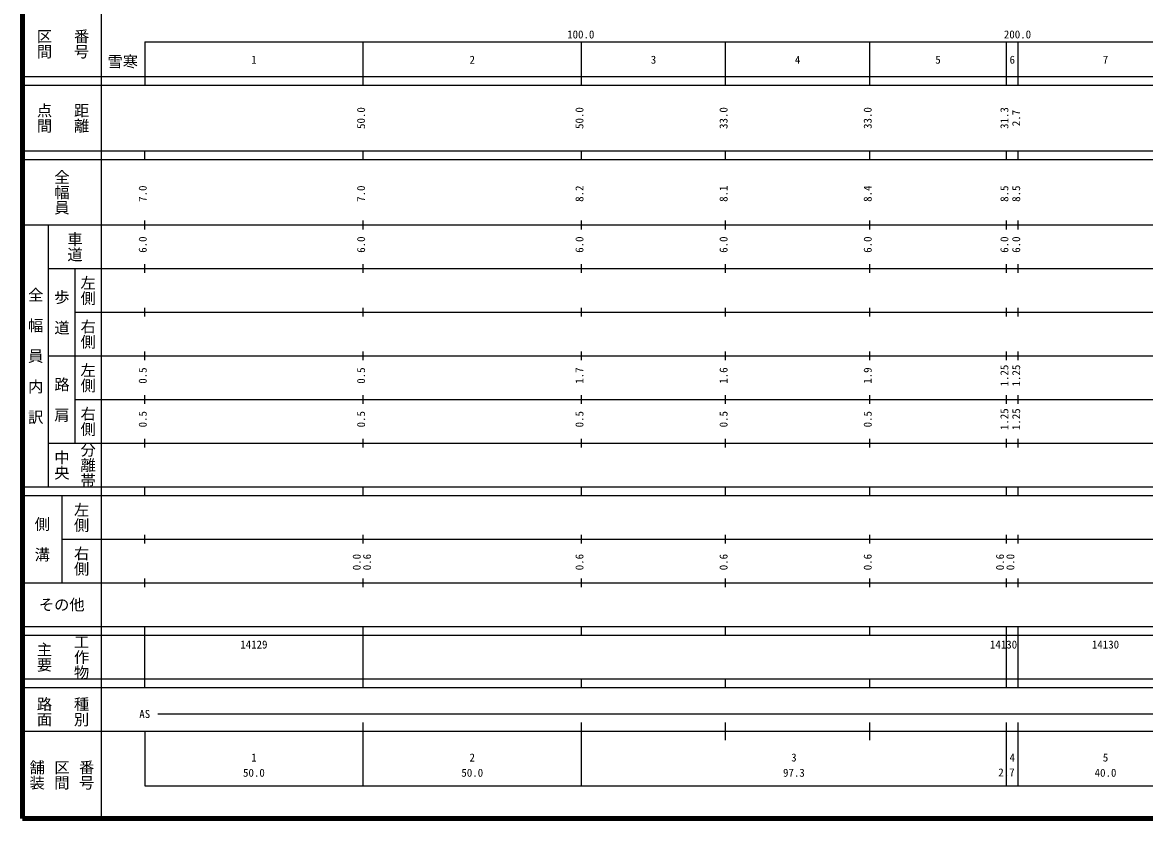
# Model space of a CAD drawing. Units: millimetres on the paper, enlarged 1000 times. Extents: x 40000 to 680000, y 20000 to 380000.
# Drawn here: x 40000 to 296939, y 20000 to 202409 of the extents above; entities that cross this region are included whole.
import ezdxf
from ezdxf.enums import TextEntityAlignment as Align

# ---------------------------------------------------------------- set-up
doc = ezdxf.new("R2010")
doc.units = ezdxf.units.MM
doc.header["$LTSCALE"] = 1000
doc.layers.add('M-TTL', color=2, linetype='Continuous', lineweight=140)
doc.layers.add('M-TTL-BAND', color=7, linetype='Continuous', lineweight=25)
doc.layers.add('M-TTL-TXT', color=7, linetype='Continuous')
doc.styles.add('@ＭＳ ゴシック', font='')
doc.styles.add('ＭＳ ゴシック', font='')
doc.styles.get('@ＭＳ ゴシック').set_extended_font_data('@MS Gothic')
doc.styles.get('ＭＳ ゴシック').set_extended_font_data('MS Gothic')

msp = doc.modelspace()

# ---------------------------------------------------------------- linework, layer by layer
at = {"layer": 'M-TTL'}
for p, q in [((40000, 380000), (40000, 20000)), ((40000, 20000), (680000, 20000))]:
    msp.add_line(p, q, dxfattribs=at)
at = {"layer": 'M-TTL-BAND'}
for p, q in [((58000, 370000), (58000, 20000)), ((68000, 198000), (579000, 198000)), ((68000, 198000), (68000, 188000)), ((118000, 188000), (118000, 198000)), ((168000, 188000), (168000, 198000)), ((201000, 188000), (201000, 198000)), ((234000, 188000), (234000, 198000)), ((265300, 188000), (265300, 198000)), ((268000, 188000), (268000, 198000)), ((40000, 190000), (579000, 190000)), ((40000, 188000), (579000, 188000)), ((40000, 173000), (579000, 173000)), ((68000, 171000), (68000, 173000)), ((118000, 171000), (118000, 173000)), ((168000, 171000), (168000, 173000)), ((201000, 171000), (201000, 173000)), ((234000, 171000), (234000, 173000)), ((265300, 171000), (265300, 173000)), ((268000, 171000), (268000, 173000)), ((40000, 171000), (579000, 171000)), ((68000, 155000), (68000, 157000)), ((118000, 155000), (118000, 157000)), ((168000, 155000), (168000, 157000)), ((201000, 155000), (201000, 157000)), ((234000, 155000), (234000, 157000)), ((265300, 155000), (265300, 157000)), ((268000, 155000), (268000, 157000)), ((40000, 156000), (579000, 156000)), ((46000, 96000), (46000, 156000)), ((68000, 145000), (68000, 147000)), ((118000, 145000), (118000, 147000)), ((168000, 145000), (168000, 147000)), ((201000, 145000), (201000, 147000)), ((234000, 145000), (234000, 147000)), ((265300, 145000), (265300, 147000)), ((268000, 145000), (268000, 147000)), ((46000, 146000), (579000, 146000)), ((52000, 146000), (52000, 106000)), ((68000, 135000), (68000, 137000)), ((118000, 135000), (118000, 137000)), ((168000, 135000), (168000, 137000)), ((201000, 135000), (201000, 137000)), ((234000, 135000), (234000, 137000)), ((265300, 135000), (265300, 137000)), ((268000, 135000), (268000, 137000)), ((52000, 136000), (579000, 136000)), ((46000, 126000), (579000, 126000)), ((68000, 125000), (68000, 127000)), ((118000, 125000), (118000, 127000)), ((168000, 125000), (168000, 127000)), ((201000, 125000), (201000, 127000)), ((234000, 125000), (234000, 127000)), ((265300, 125000), (265300, 127000)), ((268000, 125000), (268000, 127000)), ((52000, 116000), (579000, 116000)), ((68000, 115000), (68000, 117000)), ((118000, 115000), (118000, 117000)), ((168000, 115000), (168000, 117000)), ((201000, 115000), (201000, 117000)), ((234000, 115000), (234000, 117000)), ((265300, 115000), (265300, 117000)), ((268000, 115000), (268000, 117000)), ((46000, 106000), (579000, 106000)), ((68000, 105000), (68000, 107000)), ((118000, 105000), (118000, 107000)), ((168000, 105000), (168000, 107000)), ((201000, 105000), (201000, 107000)), ((234000, 105000), (234000, 107000)), ((265300, 105000), (265300, 107000)), ((268000, 105000), (268000, 107000)), ((40000, 96000), (579000, 96000)), ((68000, 94000), (68000, 96000)), ((118000, 94000), (118000, 96000)), ((168000, 94000), (168000, 96000)), ((201000, 94000), (201000, 96000)), ((234000, 94000), (234000, 96000)), ((265300, 94000), (265300, 96000)), ((268000, 94000), (268000, 96000)), ((40000, 94000), (579000, 94000)), ((49000, 94000), (49000, 74000)), ((68000, 83000), (68000, 85000)), ((118000, 83000), (118000, 85000)), ((168000, 83000), (168000, 85000)), ((201000, 83000), (201000, 85000)), ((234000, 83000), (234000, 85000)), ((265300, 83000), (265300, 85000)), ((268000, 83000), (268000, 85000)), ((49000, 84000), (579000, 84000)), ((68000, 73000), (68000, 75000)), ((118000, 73000), (118000, 75000)), ((168000, 73000), (168000, 75000)), ((201000, 73000), (201000, 75000)), ((234000, 73000), (234000, 75000)), ((265300, 73000), (265300, 75000)), ((268000, 73000), (268000, 75000)), ((40000, 74000), (579000, 74000)), ((40000, 64000), (579000, 64000)), ((40000, 62000), (579000, 62000)), ((68000, 62000), (68000, 64000)), ((68000, 52000), (68000, 62000)), ((118000, 62000), (118000, 64000)), ((118000, 52000), (118000, 62000)), ((168000, 62000), (168000, 64000)), ((201000, 62000), (201000, 64000)), ((234000, 62000), (234000, 64000)), ((265300, 62000), (265300, 64000)), ((265300, 52000), (265300, 62000)), ((268000, 62000), (268000, 64000)), ((268000, 52000), (268000, 62000)), ((268000, 52000), (268000, 62000)), ((40000, 52000), (579000, 52000)), ((68000, 50000), (68000, 52000)), ((118000, 50000), (118000, 52000)), ((168000, 50000), (168000, 52000)), ((201000, 50000), (201000, 52000)), ((234000, 50000), (234000, 52000)), ((265300, 50000), (265300, 52000)), ((268000, 50000), (268000, 52000)), ((40000, 50000), (579000, 50000)), ((71000, 44000), (565000, 44000)), ((118000, 27500), (118000, 42000)), ((168000, 27500), (168000, 42000)), ((201000, 38000), (201000, 42000)), ((234000, 38000), (234000, 42000)), ((265300, 27500), (265300, 42000)), ((268000, 27500), (268000, 42000)), ((40000, 40000), (579000, 40000)), ((68000, 40000), (68000, 27500)), ((68000, 27500), (579000, 27500))]:
    msp.add_line(p, q, dxfattribs=at)

# ---------------------------------------------------------------- texts
at = {"layer": 'M-TTL-BAND', "style": '@ＭＳ ゴシック'}
for s, p in [('区間', (45000, 197500)), ('番号', (53500, 197500)), ('点間', (45000, 180500)), ('距離', (53500, 180500)), ('全幅員', (49000, 163500)), ('車道', (52000, 151000)), ('左側', (55000, 141000)), ('全\u3000幅\u3000員\u3000内\u3000訳', (43000, 126000)), ('歩\u3000道', (49000, 136000)), ('右側', (55000, 131000)), ('左側', (55000, 121000)), ('路\u3000肩', (49000, 116000)), ('右側', (55000, 111000)), ('分離帯', (55000, 101000)), ('中央', (49000, 101000)), ('左側', (53500, 89000)), ('側\u3000溝', (44500, 84000)), ('右側', (53500, 79000)), ('工作物', (53500, 57000)), ('主要', (45000, 57000)), ('路面', (45000, 44500)), ('種別', (53500, 44500)), ('舗装', (43333, 30000)), ('区間', (49000, 30000)), ('番号', (54667, 30000))]:
    msp.add_text(s, height=2566, rotation=270, dxfattribs=at).set_placement(p, align=Align.MIDDLE_CENTER)
at = {"layer": 'M-TTL-BAND', "style": 'ＭＳ ゴシック'}
for s, p in [('100.0', (167844, 198195)), ('200.0', (267844, 198195)), ('1', (93000, 192405)), ('2', (143000, 192405)), ('3', (184500, 192405)), ('4', (217500, 192405)), ('5', (249650, 192405)), ('6', (266650, 192405)), ('7', (288000, 192405)), ('AS', (68000, 42500)), ('1', (93000, 32523)), ('2', (143000, 32523)), ('3', (216650, 32523)), ('4', (266650, 32523)), ('5', (288000, 32523)), ('50.0', (93000, 29033)), ('50.0', (143000, 29033)), ('97.3', (216650, 29033)), ('2.7', (265324, 29111)), ('40.0', (288000, 29033))]:
    msp.add_text(s, height=1833, dxfattribs=at).set_placement(p, align=Align.BOTTOM_CENTER)
for s, p in [('50.0', (119000, 180500)), ('50.0', (169000, 180500)), ('33.0', (202000, 180500)), ('33.0', (235000, 180500)), ('31.3', (266300, 180500)), ('2.7', (269000, 180500)), ('7.0', (69000, 163174)), ('7.0', (119000, 163174)), ('8.2', (169000, 163174)), ('8.1', (202000, 163174)), ('8.4', (235000, 163174)), ('8.5', (266300, 163174)), ('8.5', (269000, 163174)), ('6.0', (69000, 151500)), ('6.0', (119000, 151500)), ('6.0', (169000, 151500)), ('6.0', (202000, 151500)), ('6.0', (235000, 151500)), ('6.0', (266300, 151500)), ('6.0', (269000, 151500)), ('1.25', (266300, 121500)), ('1.25', (269000, 121500)), ('0.5', (69000, 121500)), ('0.5', (119000, 121500)), ('1.7', (169000, 121500)), ('1.6', (202000, 121500)), ('1.9', (235000, 121500)), ('0.5', (69000, 111500)), ('0.5', (119000, 111500)), ('0.5', (169000, 111500)), ('0.5', (202000, 111500)), ('0.5', (235000, 111500)), ('1.25', (266300, 111500)), ('1.25', (269000, 111500)), ('0.0', (118000, 78764)), ('0.6', (120370, 78764)), ('0.6', (169000, 78764)), ('0.6', (202000, 78764)), ('0.6', (235000, 78764)), ('0.6', (265300, 78764)), ('0.0', (267670, 78764))]:
    msp.add_text(s, height=1833, rotation=90, dxfattribs=at).set_placement(p, align=Align.BOTTOM_CENTER)
msp.add_text('その他', height=2566, dxfattribs=at).set_placement((49000, 69000), align=Align.MIDDLE_CENTER)
for s, p in [('14129', (89875, 58405)), ('14130', (261528, 58405)), ('14130', (284875, 58405))]:
    msp.add_text(s, height=1833, dxfattribs=at).set_placement(p, align=Align.BOTTOM_LEFT)
at = {"layer": 'M-TTL-TXT', "style": 'ＭＳ ゴシック'}
msp.add_text('雪寒', height=2566, dxfattribs=at).set_placement((62961, 193424), align=Align.MIDDLE_CENTER)

doc.saveas('drawing.dxf')
